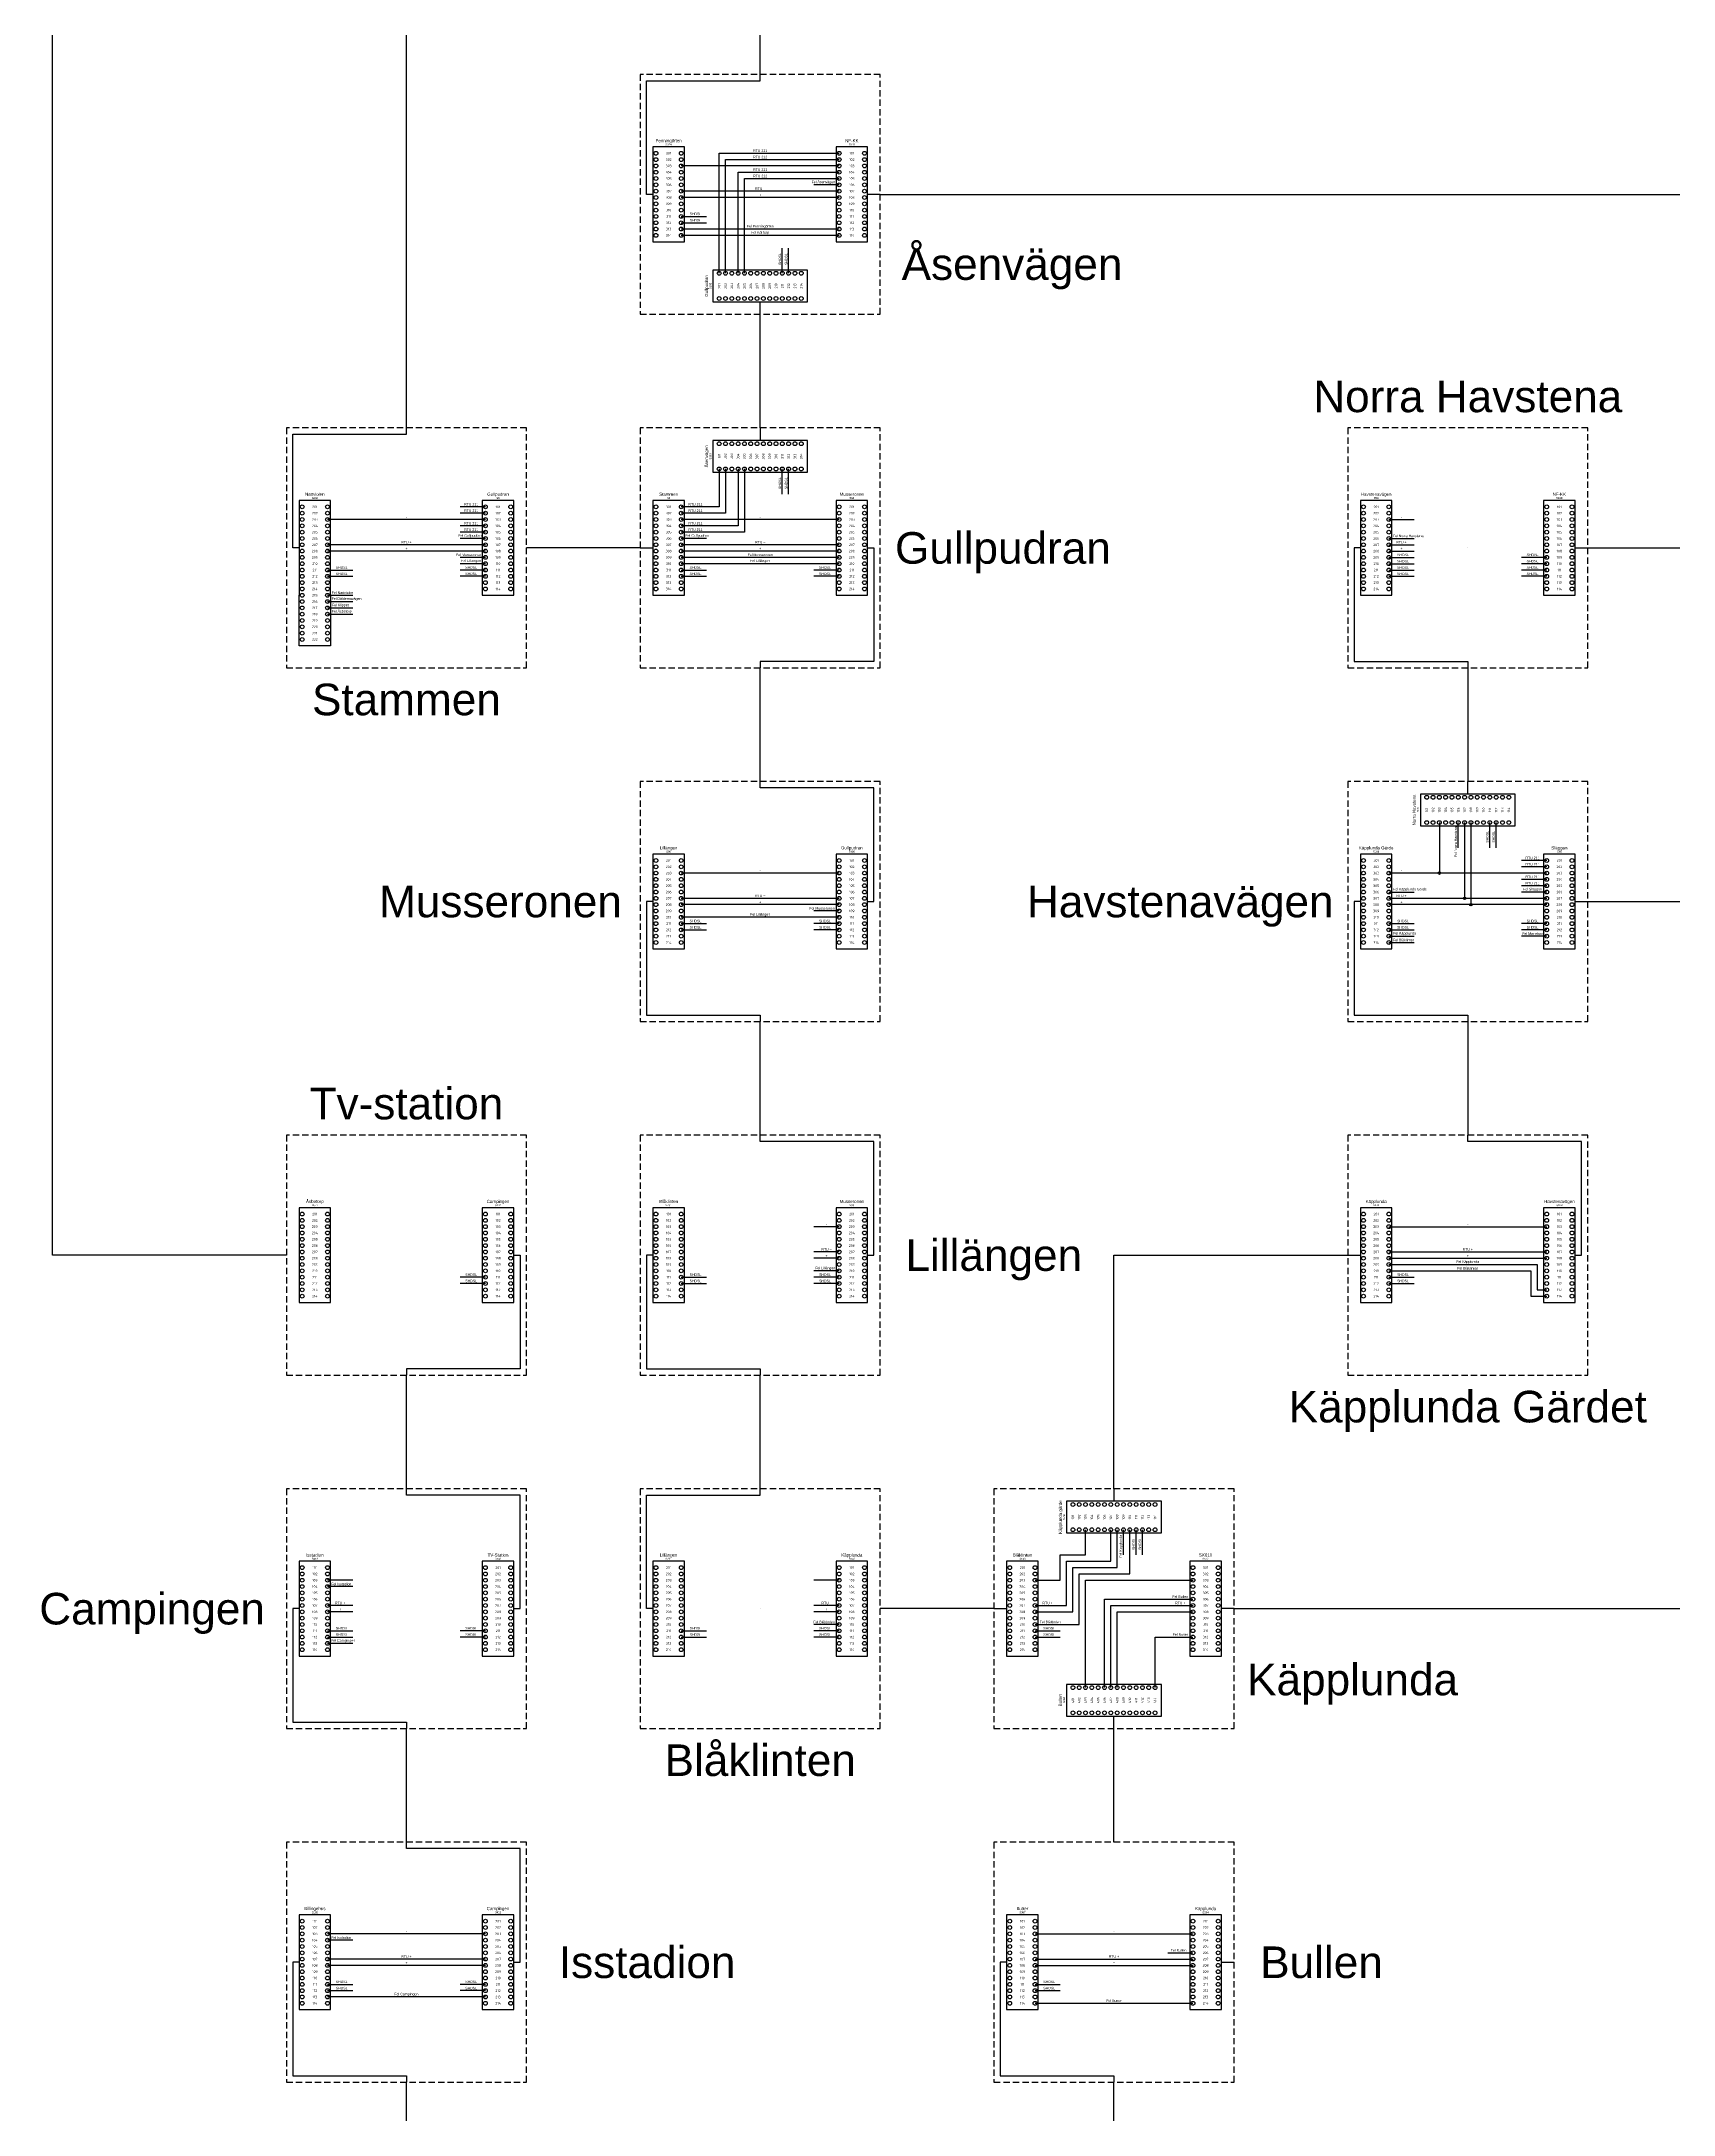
# Model space of a CAD drawing. Header units: millimetres. Extents: x -2095 to -606, y -833 to 1125.
# Drawn here: x -1903.5 to -1645.2, y 177.9 to 506.2 of the extents above; entities that cross this region are included whole.
import ezdxf
from ezdxf.enums import TextEntityAlignment as Align

# ---------------------------------------------------------------- set-up
doc = ezdxf.new("R2010")
doc.units = ezdxf.units.MM
doc.header["$MEASUREMENT"] = 0
doc.linetypes.add('DASHEDX2', pattern=[1.5, 1, -0.5])
for name, color, linetype in [('FEL', 1, 'Continuous'), ('Infotext', 7, 'Continuous'), ('Linje', 7, 'Continuous'), ('MINUS', 7, 'Continuous'), ('Plint', 7, 'Continuous'), ('PLUS', 7, 'Continuous'), ('RTU+', 7, 'Continuous'), ('RTU211', 5, 'Continuous'), ('SENEA', 3, 'Continuous'), ('Station', 7, 'DASHEDX2')]:
    doc.layers.add(name, color=color, linetype=linetype)
doc.styles.add('plintnummer', font='iso.shx')
doc.styles.get("Standard").update_dxf_attribs({"font": 'arial.ttf'})

# ---------------------------------------------------------------- blocks, each defined once
blk = doc.blocks.new('stn4')
blk.add_lwpolyline([(-19, -19), (19, -19), (19, 19), (-19, 19)], close=True)
blk.add_attdef('STATIONSNAMN', text='', height=5).set_placement((0, -24), align=Align.MIDDLE_CENTER)
blk = doc.blocks.new('*U5')
for p, q in [((5, 15), (0, 15)), ((0, 15), (0, 0)), ((5, 0), (5, 15)), ((0, 0), (5, 0))]:
    blk.add_line(p, q)
for centre in [(0.5, 14), (0.5, 13), (4.5, 14), (4.5, 13), (0.5, 12), (0.5, 11), (0.5, 10), (4.5, 12), (4.5, 11), (4.5, 10), (0.5, 9), (0.5, 8), (0.5, 7), (4.5, 9), (4.5, 8), (4.5, 7), (0.5, 6), (0.5, 5), (0.5, 4), (0.5, 3), (4.5, 6), (4.5, 5), (4.5, 4), (4.5, 3), (0.5, 2), (0.5, 1), (4.5, 2), (4.5, 1)]:
    blk.add_circle(centre, 0.3)
at = {"lineweight": 5, "char_height": 0.4, "attachment_point": 5, "style": 'plintnummer'}
for s, insert in [('202', (2.5, 13)), ('201', (2.5, 14)), ('204', (2.5, 11)), ('203', (2.5, 12)), ('205', (2.5, 10)), ('208', (2.5, 7)), ('206', (2.5, 9)), ('207', (2.5, 8)), ('209', (2.5, 6)), ('210', (2.5, 5)), ('211', (2.5, 4)), ('214', (2.5, 1)), ('212', (2.5, 3)), ('213', (2.5, 2))]:
    blk.add_mtext_dynamic_manual_height_columns(s, width=1.4076, gutter_width=1, heights=[0], dxfattribs=dict(at, insert=insert))
for tag, height, p in [('KABELNUMMER', 0.3, (2.5, 15.4)), ('TILL', 0.5, (2.5, 16))]:
    blk.add_attdef(tag, text='', height=height).set_placement(p, align=Align.MIDDLE_CENTER)
blk = doc.blocks.new('*U4')
for p, q in [((5, 15), (0, 15)), ((0, 15), (0, 0)), ((5, 0), (5, 15)), ((0, 0), (5, 0))]:
    blk.add_line(p, q)
for centre in [(0.5, 14), (0.5, 13), (4.5, 14), (4.5, 13), (0.5, 12), (0.5, 11), (0.5, 10), (4.5, 12), (4.5, 11), (4.5, 10), (0.5, 9), (0.5, 8), (0.5, 7), (4.5, 9), (4.5, 8), (4.5, 7), (0.5, 6), (0.5, 5), (0.5, 4), (0.5, 3), (4.5, 6), (4.5, 5), (4.5, 4), (4.5, 3), (0.5, 2), (0.5, 1), (4.5, 2), (4.5, 1)]:
    blk.add_circle(centre, 0.3)
at = {"lineweight": 5, "char_height": 0.4, "attachment_point": 5, "style": 'plintnummer'}
for s, insert in [('102', (2.5, 13)), ('101', (2.5, 14)), ('104', (2.5, 11)), ('103', (2.5, 12)), ('105', (2.5, 10)), ('108', (2.5, 7)), ('106', (2.5, 9)), ('107', (2.5, 8)), ('109', (2.5, 6)), ('110', (2.5, 5)), ('111', (2.5, 4)), ('114', (2.5, 1)), ('112', (2.5, 3)), ('113', (2.5, 2))]:
    blk.add_mtext_dynamic_manual_height_columns(s, width=1.4076, gutter_width=1, heights=[0], dxfattribs=dict(at, insert=insert))
for tag, height, p in [('KABELNUMMER', 0.3, (2.5, 15.4)), ('TILL', 0.5, (2.5, 16))]:
    blk.add_attdef(tag, text='', height=height).set_placement(p, align=Align.MIDDLE_CENTER)
blk = doc.blocks.new('*U8')
for p, q in [((5, 15), (0, 15)), ((0, 15), (0, 0)), ((5, 0), (5, 15)), ((0, 0), (5, 0))]:
    blk.add_line(p, q)
for centre in [(0.5, 14), (0.5, 13), (4.5, 14), (4.5, 13), (0.5, 12), (0.5, 11), (0.5, 10), (4.5, 12), (4.5, 11), (4.5, 10), (0.5, 9), (0.5, 8), (0.5, 7), (4.5, 9), (4.5, 8), (4.5, 7), (0.5, 6), (0.5, 5), (0.5, 4), (0.5, 3), (4.5, 6), (4.5, 5), (4.5, 4), (4.5, 3), (0.5, 2), (0.5, 1), (4.5, 2), (4.5, 1)]:
    blk.add_circle(centre, 0.3)
at = {"lineweight": 5, "char_height": 0.4, "attachment_point": 5, "style": 'plintnummer'}
for s, insert in [('302', (2.5, 13)), ('301', (2.5, 14)), ('304', (2.5, 11)), ('303', (2.5, 12)), ('305', (2.5, 10)), ('308', (2.5, 7)), ('306', (2.5, 9)), ('307', (2.5, 8)), ('309', (2.5, 6)), ('310', (2.5, 5)), ('311', (2.5, 4)), ('314', (2.5, 1)), ('313', (2.5, 2)), ('312', (2.5, 3))]:
    blk.add_mtext_dynamic_manual_height_columns(s, width=1.4076, gutter_width=1, heights=[0], dxfattribs=dict(at, insert=insert))
for tag, height, p in [('KABELNUMMER', 0.3, (2.5, 15.4)), ('TILL', 0.5, (2.5, 16))]:
    blk.add_attdef(tag, text='', height=height).set_placement(p, align=Align.MIDDLE_CENTER)
blk = doc.blocks.new('*U9')
for p, q in [((5, 15), (0, 15)), ((0, 15), (0, 0)), ((5, 0), (5, 15)), ((0, 0), (5, 0))]:
    blk.add_line(p, q)
for centre in [(0.5, 14), (0.5, 13), (4.5, 14), (4.5, 13), (0.5, 12), (0.5, 11), (0.5, 10), (4.5, 12), (4.5, 11), (4.5, 10), (0.5, 9), (0.5, 8), (0.5, 7), (4.5, 9), (4.5, 8), (4.5, 7), (0.5, 6), (0.5, 5), (0.5, 4), (0.5, 3), (4.5, 6), (4.5, 5), (4.5, 4), (4.5, 3), (0.5, 2), (0.5, 1), (4.5, 2), (4.5, 1)]:
    blk.add_circle(centre, 0.3)
at = {"lineweight": 5, "char_height": 0.4, "attachment_point": 5, "style": 'plintnummer'}
for s, insert in [('402', (2.5, 13)), ('401', (2.5, 14)), ('404', (2.5, 11)), ('403', (2.5, 12)), ('405', (2.5, 10)), ('408', (2.5, 7)), ('406', (2.5, 9)), ('407', (2.5, 8)), ('409', (2.5, 6)), ('410', (2.5, 5)), ('411', (2.5, 4)), ('413', (2.5, 2)), ('414', (2.5, 1)), ('412', (2.5, 3))]:
    blk.add_mtext_dynamic_manual_height_columns(s, width=1.4076, gutter_width=1, heights=[0], dxfattribs=dict(at, insert=insert))
for tag, height, p in [('KABELNUMMER', 0.3, (2.5, 15.4)), ('TILL', 0.5, (2.5, 16))]:
    blk.add_attdef(tag, text='', height=height).set_placement(p, align=Align.MIDDLE_CENTER)
blk = doc.blocks.new('bygel')
h = blk.add_hatch(color=256)
h.dxf.hatch_style = 1
h.paths.add_polyline_path([(0.2, 0, 1), (-0.2, 0, 1)])
blk.add_circle((0, 0), 0.2)
blk = doc.blocks.new('*U12')
for p, q in [((5, 15), (0, 15)), ((0, 15), (0, 0)), ((5, 0), (5, 15))]:
    blk.add_line(p, q)
blk.add_lwpolyline([(5, 0), (5, -8), (0, -8), (0, 0)])
for centre in [(0.5, 14), (0.5, 13), (4.5, 14), (4.5, 13), (0.5, 12), (0.5, 11), (0.5, 10), (4.5, 12), (4.5, 11), (4.5, 10), (0.5, 9), (0.5, 8), (0.5, 7), (4.5, 9), (4.5, 8), (4.5, 7), (0.5, 6), (0.5, 5), (0.5, 4), (0.5, 3), (4.5, 6), (4.5, 5), (4.5, 4), (4.5, 3), (0.5, 2), (0.5, 1), (0.5, 0), (4.5, 2), (4.5, 1), (4.5, 0), (0.5, -1), (0.5, -2), (0.5, -3), (4.5, -1), (4.5, -2), (4.5, -3), (0.5, -4), (0.5, -5), (0.5, -6), (4.5, -4), (4.5, -5), (4.5, -6), (0.5, -7), (4.5, -7)]:
    blk.add_circle(centre, 0.3)
at = {"lineweight": 5, "char_height": 0.4, "attachment_point": 5, "style": 'plintnummer'}
for s, insert in [('202', (2.5, 13)), ('201', (2.5, 14)), ('204', (2.5, 11)), ('203', (2.5, 12)), ('205', (2.5, 10)), ('208', (2.5, 7)), ('206', (2.5, 9)), ('207', (2.5, 8)), ('209', (2.5, 6)), ('210', (2.5, 5)), ('211', (2.5, 4)), ('214', (2.5, 1)), ('215', (2.5, 0)), ('212', (2.5, 3)), ('213', (2.5, 2)), ('216', (2.5, -1)), ('218', (2.5, -3)), ('217', (2.5, -2)), ('220', (2.5, -5)), ('219', (2.5, -4)), ('221', (2.5, -6)), ('222', (2.5, -7))]:
    blk.add_mtext_dynamic_manual_height_columns(s, width=1.4076, gutter_width=1, heights=[0], dxfattribs=dict(at, insert=insert))
for tag, height, p in [('KABELNUMMER', 0.3, (2.5, 15.4)), ('TILL', 0.5, (2.5, 16))]:
    blk.add_attdef(tag, text='', height=height).set_placement(p, align=Align.MIDDLE_CENTER)

msp = doc.modelspace()

# ---------------------------------------------------------------- linework, layer by layer
at = {"layer": 'FEL'}
for points in [[(-1777.24, 483.49), (-1781.24, 483.49)], [(-1777.24, 476.49), (-1802.24, 476.49)], [(-1777.24, 475.49), (-1802.24, 475.49)], [(-1833.24, 427.49), (-1837.24, 427.49)], [(-1798.24, 427.49), (-1802.24, 427.49)], [(-1690.24, 427.49), (-1686.24, 427.49)], [(-1833.24, 424.49), (-1837.24, 424.49)], [(-1777.24, 424.49), (-1802.24, 424.49)], [(-1833.24, 423.49), (-1837.24, 423.49)], [(-1777.24, 423.49), (-1802.24, 423.49)], [(-1858.24, 418.49), (-1854.24, 418.49)], [(-1858.24, 417.49), (-1854.24, 417.49)], [(-1858.24, 416.49), (-1854.24, 416.49)], [(-1858.24, 415.49), (-1854.24, 415.49)], [(-1679.24, 378.49), (-1679.24, 382.49)], [(-1690.24, 371.49), (-1686.24, 371.49)], [(-1665.24, 371.49), (-1669.24, 371.49)], [(-1777.24, 368.49), (-1781.24, 368.49)], [(-1777.24, 367.49), (-1802.24, 367.49)], [(-1690.24, 364.49), (-1686.24, 364.49)], [(-1665.24, 364.49), (-1669.24, 364.49)], [(-1690.24, 363.49), (-1686.24, 363.49)], [(-1690.24, 312.49), (-1666.74, 312.49), (-1666.74, 308.49), (-1665.24, 308.49)], [(-1777.24, 311.49), (-1781.24, 311.49)], [(-1690.24, 311.49), (-1667.74, 311.49), (-1667.74, 307.49), (-1665.24, 307.49)], [(-1746.24, 255.49), (-1739.24, 255.49), (-1739.24, 263.49), (-1731.24, 263.49), (-1731.24, 270.49)], [(-1732.24, 266.49), (-1732.24, 270.49)], [(-1854.24, 261.49), (-1858.24, 261.49)], [(-1735.24, 245.49), (-1735.24, 259.49), (-1721.24, 259.49)], [(-1777.24, 255.49), (-1781.24, 255.49)], [(-1727.24, 245.49), (-1727.24, 253.49), (-1721.24, 253.49)], [(-1854.24, 252.49), (-1858.24, 252.49)], [(-1854.24, 205.49), (-1858.24, 205.49)], [(-1725.24, 203.49), (-1721.24, 203.49)], [(-1833.24, 196.49), (-1858.24, 196.49)], [(-1746.24, 195.49), (-1721.24, 195.49)]]:
    msp.add_lwpolyline(points, dxfattribs=at)
at = {"layer": 'Linje'}
for points in [[(-1864.74, 313.99), (-1901.74, 313.99), (-1901.74, 742.99)], [(-1845.74, 444.99), (-1845.74, 518.99)], [(-1789.74, 500.99), (-1789.74, 518.99)], [(-1806.74, 481.99), (-1807.74, 481.99), (-1807.74, 499.99), (-1789.74, 499.99), (-1789.74, 500.99)], [(-1770.74, 481.99), (-1772.74, 481.99)], [(-1770.74, 481.99), (-1565.74, 481.99)], [(-1789.74, 462.99), (-1789.74, 464.99)], [(-1789.74, 444.99), (-1789.74, 462.99)], [(-1862.74, 425.99), (-1863.74, 425.99), (-1863.74, 443.99), (-1845.74, 443.99), (-1845.74, 444.99)], [(-1789.74, 444.99), (-1789.74, 442.99)], [(-1808.74, 425.99), (-1826.74, 425.99)], [(-1808.74, 425.99), (-1806.74, 425.99)], [(-1772.74, 425.99), (-1771.74, 425.99), (-1771.74, 407.99), (-1789.74, 407.99), (-1789.74, 406.99)], [(-1694.74, 425.99), (-1695.74, 425.99), (-1695.74, 407.99), (-1677.74, 407.99), (-1677.74, 406.99)], [(-1660.74, 425.99), (-1658.74, 425.99)], [(-1658.74, 425.99), (-1565.74, 425.99)], [(-1789.74, 388.99), (-1789.74, 406.99)], [(-1677.74, 406.99), (-1677.74, 388.99)], [(-1772.74, 369.99), (-1771.74, 369.99), (-1771.74, 387.99), (-1789.74, 387.99), (-1789.74, 388.99)], [(-1677.74, 386.99), (-1677.74, 388.99)], [(-1806.74, 369.99), (-1807.74, 369.99), (-1807.74, 351.99), (-1789.74, 351.99), (-1789.74, 350.99)], [(-1694.74, 369.99), (-1695.74, 369.99), (-1695.74, 351.99), (-1677.74, 351.99), (-1677.74, 350.99)], [(-1660.74, 369.99), (-1658.74, 369.99)], [(-1658.74, 369.99), (-1565.74, 369.99), (-1565.74, 332.99)], [(-1789.74, 332.99), (-1789.74, 350.99)], [(-1677.74, 350.99), (-1677.74, 332.99)], [(-1772.74, 313.99), (-1771.74, 313.99), (-1771.74, 331.99), (-1789.74, 331.99), (-1789.74, 332.99)], [(-1660.74, 313.99), (-1659.74, 313.99), (-1659.74, 331.99), (-1677.74, 331.99), (-1677.74, 332.99)], [(-1828.74, 313.99), (-1827.74, 313.99), (-1827.74, 295.99), (-1845.74, 295.99), (-1845.74, 294.99)], [(-1806.74, 313.99), (-1807.74, 313.99), (-1807.74, 295.99), (-1789.74, 295.99), (-1789.74, 294.99)], [(-1733.74, 276.99), (-1733.74, 313.99), (-1696.74, 313.99)], [(-1696.74, 313.99), (-1694.74, 313.99)], [(-1845.74, 276.99), (-1845.74, 294.99)], [(-1789.74, 276.99), (-1789.74, 294.99)], [(-1828.74, 257.99), (-1827.74, 257.99), (-1827.74, 275.99), (-1845.74, 275.99), (-1845.74, 276.99)], [(-1806.74, 257.99), (-1807.74, 257.99), (-1807.74, 275.99), (-1789.74, 275.99), (-1789.74, 276.99)], [(-1733.74, 276.99), (-1733.74, 274.99)], [(-1862.74, 257.99), (-1863.74, 257.99), (-1863.74, 239.99), (-1845.74, 239.99), (-1845.74, 238.99)], [(-1752.74, 257.99), (-1770.74, 257.99)], [(-1752.74, 257.99), (-1750.74, 257.99)], [(-1714.74, 257.99), (-1716.74, 257.99)], [(-1714.74, 257.99), (-1621.74, 257.99), (-1584.74, 257.99)], [(-1733.74, 238.99), (-1733.74, 240.99)], [(-1845.74, 220.99), (-1845.74, 238.99)], [(-1733.74, 220.99), (-1733.74, 238.99)], [(-1828.74, 201.99), (-1827.74, 201.99), (-1827.74, 219.99), (-1845.74, 219.99), (-1845.74, 220.99)], [(-1862.74, 201.99), (-1863.74, 201.99), (-1863.74, 183.99), (-1845.74, 183.99), (-1845.74, 182.99)], [(-1750.74, 201.99), (-1751.74, 201.99), (-1751.74, 183.99), (-1733.74, 183.99), (-1733.74, 182.99)], [(-1716.74, 201.99), (-1714.74, 201.99)], [(-1845.74, 164.99), (-1845.74, 182.99)], [(-1733.74, 108.99), (-1733.74, 182.99)]]:
    msp.add_lwpolyline(points, dxfattribs=at)
for points in [[(-1789.74, 481.99), (-1789.74, 481.99)], [(-1677.74, 425.99), (-1677.74, 425.99)], [(-1789.74, 257.99), (-1789.74, 257.99)], [(-1733.74, 257.99), (-1733.74, 257.99)], [(-1733.74, 257.99), (-1733.74, 257.99)], [(-1733.74, 257.99), (-1733.74, 257.99)]]:
    msp.add_lwpolyline(points, close=True, dxfattribs=at)
at = {"layer": 'MINUS'}
for points in [[(-1777.24, 486.49), (-1802.24, 486.49)], [(-1833.24, 430.49), (-1858.24, 430.49)], [(-1777.24, 430.49), (-1802.24, 430.49)], [(-1690.24, 430.49), (-1686.24, 430.49)], [(-1682.24, 382.49), (-1682.24, 374.49)], [(-1777.24, 374.49), (-1802.24, 374.49)], [(-1665.24, 374.49), (-1690.24, 374.49)], [(-1777.24, 318.49), (-1781.24, 318.49)], [(-1690.24, 318.49), (-1665.23, 318.49)], [(-1746.24, 262.49), (-1742.24, 262.49), (-1742.24, 266.49), (-1738.24, 266.49), (-1738.24, 270.49)], [(-1854.24, 262.49), (-1858.24, 262.49)], [(-1777.24, 262.49), (-1781.24, 262.49)], [(-1738.24, 245.49), (-1738.24, 262.49), (-1721.23, 262.49)], [(-1833.24, 206.49), (-1858.24, 206.49)], [(-1746.24, 206.49), (-1721.23, 206.49)]]:
    msp.add_lwpolyline(points, dxfattribs=at)
at = {"layer": 'PLUS'}
for points in [[(-1777.24, 481.49), (-1802.24, 481.49)], [(-1833.24, 425.49), (-1858.24, 425.49)], [(-1777.24, 425.49), (-1802.24, 425.49)], [(-1690.24, 425.49), (-1686.24, 425.49)], [(-1677.24, 382.49), (-1677.24, 369.49)], [(-1777.24, 369.49), (-1802.24, 369.49)], [(-1665.24, 369.49), (-1690.24, 369.49)], [(-1777.24, 313.49), (-1781.24, 313.49)], [(-1690.24, 313.49), (-1665.23, 313.49)], [(-1746.24, 257.49), (-1740.24, 257.49), (-1740.24, 264.49), (-1733.24, 264.49), (-1733.24, 270.49)], [(-1854.24, 257.49), (-1858.24, 257.49)], [(-1777.24, 257.49), (-1781.24, 257.49)], [(-1733.24, 245.49), (-1733.24, 257.49), (-1721.23, 257.49)], [(-1833.24, 201.49), (-1858.24, 201.49)], [(-1746.24, 201.49), (-1721.23, 201.49)]]:
    msp.add_lwpolyline(points, dxfattribs=at)
at = {"layer": 'RTU+'}
for points in [[(-1777.24, 482.49), (-1802.24, 482.49), (-1802.24, 482.49), (-1802.24, 482.49)], [(-1833.24, 426.49), (-1858.24, 426.49), (-1858.24, 426.49), (-1858.24, 426.49)], [(-1777.24, 426.49), (-1802.24, 426.49), (-1802.24, 426.49), (-1802.24, 426.49)], [(-1690.24, 426.49), (-1686.24, 426.49)], [(-1678.24, 382.49), (-1678.24, 370.49)], [(-1777.24, 370.49), (-1802.24, 370.49), (-1802.24, 370.49), (-1802.24, 370.49)], [(-1665.24, 370.49), (-1690.24, 370.49)], [(-1777.24, 314.49), (-1781.24, 314.49)], [(-1690.24, 314.49), (-1665.23, 314.49)], [(-1746.24, 258.49), (-1741.24, 258.49), (-1741.24, 265.49), (-1734.24, 265.49), (-1734.24, 270.49)], [(-1854.24, 258.49), (-1858.24, 258.49), (-1858.24, 258.49), (-1858.24, 258.49)], [(-1777.24, 258.49), (-1781.24, 258.49)], [(-1734.24, 245.49), (-1734.24, 258.49), (-1721.23, 258.49)], [(-1833.24, 202.49), (-1858.24, 202.49), (-1858.24, 202.49), (-1858.24, 202.49)], [(-1746.24, 202.49), (-1721.23, 202.49)]]:
    msp.add_lwpolyline(points, dxfattribs=at)
at = {"layer": 'RTU211'}
for points in [[(-1796.24, 469.49), (-1796.24, 488.49), (-1777.24, 488.49)], [(-1795.24, 469.49), (-1795.24, 487.49), (-1777.24, 487.49)], [(-1793.24, 469.49), (-1793.24, 485.49), (-1777.24, 485.49)], [(-1792.24, 469.49), (-1792.24, 484.49), (-1777.24, 484.49)], [(-1796.24, 438.49), (-1796.24, 432.49), (-1802.24, 432.49)], [(-1795.24, 438.49), (-1795.24, 431.49), (-1802.24, 431.49)], [(-1793.24, 438.49), (-1793.24, 429.49), (-1802.24, 429.49)], [(-1792.24, 438.49), (-1792.24, 428.49), (-1802.24, 428.49)], [(-1833.24, 432.49), (-1837.24, 432.49)], [(-1833.24, 431.49), (-1837.24, 431.49)], [(-1833.24, 429.49), (-1837.24, 429.49)], [(-1833.24, 428.49), (-1837.24, 428.49)], [(-1665.24, 376.49), (-1669.24, 376.49)], [(-1665.24, 375.49), (-1669.24, 375.49)], [(-1665.24, 373.49), (-1669.24, 373.49)], [(-1665.24, 372.49), (-1669.24, 372.49)]]:
    msp.add_lwpolyline(points, dxfattribs=at)
at = {"layer": 'SENEA'}
for points in [[(-1802.24, 478.49), (-1798.24, 478.49)], [(-1802.24, 477.49), (-1798.24, 477.49)], [(-1786.24, 469.49), (-1786.24, 473.49)], [(-1785.24, 469.49), (-1785.24, 473.49)], [(-1786.24, 434.49), (-1786.24, 438.49)], [(-1785.24, 434.49), (-1785.24, 438.49)], [(-1690.24, 424.49), (-1686.24, 424.49)], [(-1665.24, 424.49), (-1669.24, 424.49)], [(-1858.24, 422.49), (-1854.24, 422.49)], [(-1858.24, 421.49), (-1854.24, 421.49)], [(-1833.24, 422.49), (-1837.24, 422.49)], [(-1833.24, 421.49), (-1837.24, 421.49)], [(-1802.24, 422.49), (-1798.24, 422.49)], [(-1802.24, 421.49), (-1798.24, 421.49)], [(-1777.24, 422.49), (-1781.24, 422.49)], [(-1777.24, 421.49), (-1781.24, 421.49)], [(-1690.24, 423.49), (-1686.24, 423.49)], [(-1690.24, 422.49), (-1686.24, 422.49)], [(-1690.24, 421.49), (-1686.24, 421.49)], [(-1665.24, 423.49), (-1669.24, 423.49)], [(-1665.24, 422.49), (-1669.24, 422.49)], [(-1665.24, 421.49), (-1669.24, 421.49)], [(-1674.24, 378.49), (-1674.24, 382.49)], [(-1673.24, 378.49), (-1673.24, 382.49)], [(-1802.24, 366.49), (-1798.24, 366.49)], [(-1802.24, 365.49), (-1798.24, 365.49)], [(-1777.24, 366.49), (-1781.24, 366.49)], [(-1777.24, 365.49), (-1781.24, 365.49)], [(-1690.24, 366.49), (-1686.24, 366.49)], [(-1690.24, 365.49), (-1686.24, 365.49)], [(-1665.24, 366.49), (-1669.24, 366.49)], [(-1665.24, 365.49), (-1669.24, 365.49)], [(-1833.24, 310.49), (-1837.24, 310.49)], [(-1833.24, 309.49), (-1837.24, 309.49)], [(-1802.24, 310.49), (-1798.24, 310.49)], [(-1802.24, 309.49), (-1798.24, 309.49)], [(-1777.24, 310.49), (-1781.24, 310.49)], [(-1777.24, 309.49), (-1781.24, 309.49)], [(-1690.24, 310.49), (-1686.24, 310.49)], [(-1690.24, 309.49), (-1686.24, 309.49)], [(-1730.24, 266.49), (-1730.24, 270.49)], [(-1729.24, 266.49), (-1729.24, 270.49)], [(-1858.24, 254.49), (-1854.24, 254.49)], [(-1858.24, 253.49), (-1854.24, 253.49)], [(-1833.24, 254.49), (-1837.24, 254.49)], [(-1833.24, 253.49), (-1837.24, 253.49)], [(-1802.24, 254.49), (-1798.24, 254.49)], [(-1802.24, 253.49), (-1798.24, 253.49)], [(-1777.24, 254.49), (-1781.24, 254.49)], [(-1777.24, 253.49), (-1781.24, 253.49)], [(-1746.24, 254.49), (-1742.24, 254.49)], [(-1746.24, 253.49), (-1742.24, 253.49)], [(-1858.24, 198.49), (-1854.24, 198.49)], [(-1858.24, 197.49), (-1854.24, 197.49)], [(-1833.24, 198.49), (-1837.24, 198.49)], [(-1833.24, 197.49), (-1837.24, 197.49)], [(-1746.24, 198.49), (-1742.24, 198.49)], [(-1746.24, 197.49), (-1742.24, 197.49)]]:
    msp.add_lwpolyline(points, dxfattribs=at)

# ---------------------------------------------------------------- block references
at = {"layer": 'MINUS'}
msp.add_blockref('bygel', (-1682.24, 374.49), dxfattribs=at)
at = {"layer": 'Plint'}
for name, p, values in [('*U8', (-1806.74, 474.49), {'TILL': 'Penningörten', 'KABELNUMMER': 'S324'}), ('*U4', (-1777.74, 474.49), {'TILL': 'NF-KK', 'KABELNUMMER': 'S193'}), ('*U12', (-1862.74, 418.49), {'TILL': 'Nattviolen', 'KABELNUMMER': 'S332'}), ('*U4', (-1833.74, 418.49), {'TILL': 'Gullpudran', 'KABELNUMMER': 'S6'}), ('*U8', (-1806.74, 418.49), {'TILL': 'Stammen', 'KABELNUMMER': 'S6'}), ('*U5', (-1777.74, 418.49), {'TILL': 'Musseronen', 'KABELNUMMER': 'S98'}), ('*U5', (-1694.74, 418.49), {'TILL': 'Havstenavägen', 'KABELNUMMER': 'S58'}), ('*U4', (-1665.74, 418.49), {'TILL': 'NF-KK', 'KABELNUMMER': 'S89B'}), ('*U5', (-1806.74, 362.49), {'TILL': 'Lillängen', 'KABELNUMMER': 'S98'}), ('*U4', (-1777.74, 362.49), {'TILL': 'Gullpudran', 'KABELNUMMER': 'S409'}), ('*U8', (-1694.74, 362.49), {'TILL': 'Käpplunda Gärde', 'KABELNUMMER': 'S168'}), ('*U5', (-1665.74, 362.49), {'TILL': 'Släggan', 'KABELNUMMER': 'S46'}), ('*U5', (-1862.74, 306.49), {'TILL': 'Åsbotorp', 'KABELNUMMER': 'S577'}), ('*U4', (-1833.74, 306.49), {'TILL': 'Campingen', 'KABELNUMMER': 'S142'}), ('*U4', (-1806.74, 306.49), {'TILL': 'Blåklinten', 'KABELNUMMER': 'S261'}), ('*U5', (-1777.74, 306.49), {'TILL': 'Musseronen', 'KABELNUMMER': 'S98'}), ('*U5', (-1694.74, 306.49), {'TILL': 'Käpplunda', 'KABELNUMMER': 'S434'}), ('*U4', (-1665.74, 306.49), {'TILL': 'Havstenavägen', 'KABELNUMMER': 'S168'}), ('*U4', (-1862.74, 250.49), {'TILL': 'Isstadion', 'KABELNUMMER': 'S413'}), ('*U5', (-1833.74, 250.49), {'TILL': 'TV-Station', 'KABELNUMMER': 'S142'}), ('*U5', (-1806.74, 250.49), {'TILL': 'Lillängen', 'KABELNUMMER': 'S261'}), ('*U4', (-1777.74, 250.49), {'TILL': 'Käpplunda', 'KABELNUMMER': 'S146'}), ('*U5', (-1750.74, 250.49), {'TILL': 'Blåklinten', 'KABELNUMMER': 'S146'}), ('*U8', (-1721.74, 250.49), {'TILL': 'SK010', 'KABELNUMMER': 'S572'}), ('*U4', (-1862.74, 194.49), {'TILL': 'Billingehus', 'KABELNUMMER': 'S158'}), ('*U5', (-1833.74, 194.49), {'TILL': 'Campingen', 'KABELNUMMER': 'S413'}), ('*U4', (-1750.74, 194.49), {'TILL': 'Butter', 'KABELNUMMER': 'S367'}), ('*U5', (-1721.74, 194.49), {'TILL': 'Käpplunda', 'KABELNUMMER': 'S294'})]:
    msp.add_blockref(name, p, dxfattribs=at).add_auto_attribs(values)
at = {"layer": 'Plint', "rotation": 90.00000000000001}
for name, p, values in [('*U5', (-1782.24, 464.99), {'TILL': 'Gullpudran', 'KABELNUMMER': 'S193'}), ('*U8', (-1782.24, 437.99), {'TILL': 'Åsenvägen', 'KABELNUMMER': 'S193'}), ('*U4', (-1670.24, 381.99), {'TILL': 'Norra Havstena', 'KABELNUMMER': 'S58'}), ('*U4', (-1726.24, 269.99), {'TILL': 'Käpplunda gärde', 'KABELNUMMER': 'S168'}), ('*U9', (-1726.24, 240.99), {'TILL': 'Bullen', 'KABELNUMMER': 'S294'})]:
    msp.add_blockref(name, p, dxfattribs=at).add_auto_attribs(values)
at = {"layer": 'PLUS'}
msp.add_blockref('bygel', (-1677.24, 369.49), dxfattribs=at)
at = {"layer": 'RTU+'}
msp.add_blockref('bygel', (-1678.24, 370.49), dxfattribs=at)
at = {"layer": 'Station'}
ref = msp.add_blockref('stn4', (-1789.74, 481.99), dxfattribs=at)
ref.add_attrib('STATIONSNAMN', 'Åsenvägen', dxfattribs={"layer": '0', "height": 5}).set_placement((-1749.88, 470.94), align=Align.MIDDLE_CENTER)
ref = msp.add_blockref('stn4', (-1677.74, 425.99), dxfattribs=at)
ref.add_attrib('STATIONSNAMN', 'Norra Havstena', dxfattribs={"layer": '0', "height": 5}).set_placement((-1677.74, 449.99), align=Align.MIDDLE_CENTER)
for p, values in [((-1845.74, 425.99), {'STATIONSNAMN': 'Stammen'}), ((-1677.74, 313.99), {'STATIONSNAMN': 'Käpplunda Gärdet'}), ((-1789.74, 257.99), {'STATIONSNAMN': 'Blåklinten'})]:
    msp.add_blockref('stn4', p, dxfattribs=at).add_auto_attribs(values)
ref = msp.add_blockref('stn4', (-1789.74, 425.99), dxfattribs=at)
ref.add_attrib('STATIONSNAMN', 'Gullpudran', dxfattribs={"layer": '0', "height": 5}).set_placement((-1751.32, 425.99), align=Align.MIDDLE_CENTER)
ref = msp.add_blockref('stn4', (-1789.74, 369.99), dxfattribs=at)
ref.add_attrib('STATIONSNAMN', 'Musseronen', dxfattribs={"layer": '0', "height": 5}).set_placement((-1830.85, 369.99), align=Align.MIDDLE_CENTER)
ref = msp.add_blockref('stn4', (-1677.74, 369.99), dxfattribs=at)
ref.add_attrib('STATIONSNAMN', 'Havstenavägen', dxfattribs={"layer": '0', "height": 5}).set_placement((-1723.25, 369.99), align=Align.MIDDLE_CENTER)
ref = msp.add_blockref('stn4', (-1845.74, 313.99), dxfattribs=at)
ref.add_attrib('STATIONSNAMN', 'Tv-station', dxfattribs={"layer": '0', "height": 5}).set_placement((-1845.74, 337.99), align=Align.MIDDLE_CENTER)
ref = msp.add_blockref('stn4', (-1789.74, 313.99), dxfattribs=at)
ref.add_attrib('STATIONSNAMN', 'Lillängen', dxfattribs={"layer": '0', "height": 5}).set_placement((-1752.77, 313.99), align=Align.MIDDLE_CENTER)
ref = msp.add_blockref('stn4', (-1845.74, 257.99), dxfattribs=at)
ref.add_attrib('STATIONSNAMN', 'Campingen', dxfattribs={"layer": '0', "height": 5}).set_placement((-1886, 257.99), align=Align.MIDDLE_CENTER)
ref = msp.add_blockref('stn4', (-1733.74, 257.99), dxfattribs=at)
ref.add_attrib('STATIONSNAMN', 'Käpplunda', dxfattribs={"layer": '0', "height": 5}).set_placement((-1695.97, 246.77), align=Align.MIDDLE_CENTER)
ref = msp.add_blockref('stn4', (-1845.74, 201.99), dxfattribs=at)
ref.add_attrib('STATIONSNAMN', 'Isstadion', dxfattribs={"layer": '0', "height": 5}).set_placement((-1807.64, 201.99), align=Align.MIDDLE_CENTER)
ref = msp.add_blockref('stn4', (-1733.74, 201.99), dxfattribs=at)
ref.add_attrib('STATIONSNAMN', 'Bullen', dxfattribs={"layer": '0', "height": 5}).set_placement((-1700.89, 201.99), align=Align.MIDDLE_CENTER)

# ---------------------------------------------------------------- texts
at = {"layer": 'Infotext', "char_height": 0.4, "attachment_point": 5}
for s, width, insert in [('RTU 211', 3.887, (-1789.74, 488.89)), ('RTU 212', 3.887, (-1789.74, 487.89)), ('RTU 211', 3.887, (-1789.74, 485.89)), ('-', 3.887, (-1789.74, 486.89)), ('RTU 212', 3.887, (-1789.74, 484.89)), ('RTU +', 3.887, (-1789.74, 482.89)), ('Fel Åsenvägen', 5.1495, (-1779.74, 483.89)), ('+', 3.887, (-1789.74, 481.89)), ('SHDSL', 3.887, (-1799.99, 478.89)), ('SHDSL', 3.887, (-1799.99, 477.89)), ('Fel Penningörten', 5.1495, (-1789.74, 476.89)), ('Fel Källtorp', 5.1495, (-1789.74, 475.89)), ('-', 3.887, (-1845.74, 430.89)), ('RTU 211', 3.887, (-1835.49, 432.89)), ('RTU 211', 3.887, (-1835.49, 431.89)), ('RTU 211', 3.887, (-1799.99, 432.89)), ('RTU 211', 3.887, (-1799.99, 431.89)), ('-', 3.887, (-1789.74, 430.89)), ('-', 3.887, (-1688.24, 430.89)), ('RTU +', 3.887, (-1845.74, 426.89)), ('Fel Gullpudran', 5.1495, (-1835.68, 427.89)), ('RTU 211', 3.887, (-1835.49, 429.89)), ('RTU 211', 3.887, (-1835.49, 428.89)), ('Fel Gullpudran', 5.1495, (-1799.74, 427.89)), ('RTU 211', 3.887, (-1799.99, 429.89)), ('RTU 211', 3.887, (-1799.99, 428.89)), ('RTU +', 3.887, (-1789.74, 426.89)), ('Fel Norra Havstena', 6.0495, (-1687.17, 427.89)), ('RTU +', 3.887, (-1688.24, 426.89)), ('+', 3.887, (-1845.74, 425.89)), ('Fel Musseronen', 5.1495, (-1835.89, 424.89)), ('Fel Lillängen', 5.1495, (-1835.49, 423.89)), ('Fel Musseronen', 5.1495, (-1789.74, 424.89)), ('Fel Lillängen', 5.1495, (-1789.74, 423.89)), ('+', 3.887, (-1789.74, 425.89)), ('SHDSL', 3.887, (-1687.99, 424.89)), ('SHDSL', 3.887, (-1687.99, 423.89)), ('+', 3.887, (-1688.24, 425.89)), ('SHDSL', 3.887, (-1667.49, 424.89)), ('SHDSL', 3.887, (-1667.49, 423.89)), ('SHDSL', 3.887, (-1855.99, 422.89)), ('SHDSL', 3.887, (-1855.99, 421.89)), ('SHDSL', 3.887, (-1835.49, 422.89)), ('SHDSL', 3.887, (-1835.49, 421.89)), ('SHDSL', 3.887, (-1799.99, 422.89)), ('SHDSL', 3.887, (-1799.99, 421.89)), ('SHDSL', 3.887, (-1779.49, 422.89)), ('SHDSL', 3.887, (-1779.49, 421.89)), ('SHDSL', 3.887, (-1687.99, 422.89)), ('SHDSL', 3.887, (-1687.99, 421.89)), ('SHDSL', 3.887, (-1667.49, 422.89)), ('SHDSL', 3.887, (-1667.49, 421.89)), ('Fel Däldernavägen', 6.8958, (-1855.22, 417.89)), ('Fel Nattviolen', 3.887, (-1855.85, 418.89)), ('Fel Klippet', 3.887, (-1856.21, 416.89)), ('Fel Åsbotorp', 3.887, (-1855.98, 415.89)), ('-', 3.887, (-1789.74, 374.89)), ('-', 3.887, (-1688.24, 374.89)), ('RTU 211', 3.887, (-1667.49, 376.89)), ('RTU 211', 3.887, (-1667.49, 375.89)), ('RTU +', 3.887, (-1789.74, 370.89)), ('Fel Käpplunda Gärde', 7.3796, (-1686.89, 371.89)), ('RTU +', 3.887, (-1688.24, 370.89)), ('Fel Släggan', 3.887, (-1667.49, 371.89)), ('RTU 211', 3.887, (-1667.49, 373.89)), ('RTU 211', 3.887, (-1667.49, 372.89)), ('Fel Lillängen', 5.1495, (-1789.74, 367.89)), ('+', 3.887, (-1789.74, 369.89)), ('Fel Musseronen', 5.1495, (-1779.94, 368.89)), ('+', 3.887, (-1688.24, 369.89)), ('SHDSL', 3.887, (-1799.99, 366.89)), ('SHDSL', 3.887, (-1799.99, 365.89)), ('SHDSL', 3.887, (-1779.49, 366.89)), ('SHDSL', 3.887, (-1779.49, 365.89)), ('Fel Käpplunda', 3.887, (-1687.74, 364.89)), ('SHDSL', 3.887, (-1687.99, 366.89)), ('SHDSL', 3.887, (-1687.99, 365.89)), ('Fel Mariehov', 3.887, (-1667.49, 364.89)), ('SHDSL', 3.887, (-1667.49, 366.89)), ('SHDSL', 3.887, (-1667.49, 365.89)), ('Fel Blåklinten', 3.887, (-1687.88, 363.89)), ('-', 3.887, (-1779.24, 318.89)), ('-', 3.887, (-1677.74, 318.89)), ('Fel Lillängen', 5.1495, (-1779.44, 311.89)), ('RTU +', 3.887, (-1779.24, 314.89)), ('+', 3.887, (-1779.24, 313.89)), ('Fel Käpplunda', 6.0495, (-1677.74, 312.89)), ('Fel Blåklinten', 6.0495, (-1677.74, 311.89)), ('RTU +', 3.887, (-1677.74, 314.89)), ('+', 3.887, (-1677.74, 313.89)), ('SHDSL', 3.887, (-1835.49, 310.89)), ('SHDSL', 3.887, (-1835.49, 309.89)), ('SHDSL', 3.887, (-1799.99, 310.89)), ('SHDSL', 3.887, (-1799.99, 309.89)), ('SHDSL', 3.887, (-1779.49, 310.89)), ('SHDSL', 3.887, (-1779.49, 309.89)), ('SHDSL', 3.887, (-1687.99, 310.89)), ('SHDSL', 3.887, (-1687.99, 309.89)), ('-', 3.887, (-1856.24, 262.89)), ('-', 3.887, (-1779.24, 262.89)), ('-', 3.887, (-1744.24, 262.89)), ('-', 3.887, (-1723.24, 262.89)), ('Fel Isstadion', 5.8025, (-1856.04, 261.89)), ('Fel Bullen', 3.887, (-1723.24, 259.89)), ('RTU +', 3.887, (-1856.24, 258.89)), ('+', 3.887, (-1856.24, 257.89)), ('Fel Blåklinten', 5.1495, (-1779.64, 255.89)), ('RTU +', 3.887, (-1779.24, 258.89)), ('+', 3.887, (-1779.24, 257.89)), ('Fel Blåklinten', 3.887, (-1743.82, 255.89)), ('RTU +', 3.887, (-1744.24, 258.89)), ('+', 3.887, (-1744.24, 257.89)), ('RTU +', 3.887, (-1723.24, 258.89)), ('+', 3.887, (-1723.24, 257.89)), ('Fel Campingen', 5.1495, (-1855.74, 252.89)), ('SHDSL', 3.887, (-1855.99, 254.89)), ('SHDSL', 3.887, (-1855.99, 253.89)), ('SHDSL', 3.887, (-1835.49, 254.89)), ('SHDSL', 3.887, (-1835.49, 253.89)), ('SHDSL', 3.887, (-1799.99, 254.89)), ('SHDSL', 3.887, (-1799.99, 253.89)), ('SHDSL', 3.887, (-1779.49, 254.89)), ('SHDSL', 3.887, (-1779.49, 253.89)), ('SHDSL', 3.887, (-1743.99, 254.89)), ('SHDSL', 3.887, (-1743.99, 253.89)), ('Fel Butter', 3.887, (-1723.24, 253.89)), ('-', 3.887, (-1845.74, 206.89)), ('-', 3.887, (-1733.74, 206.89)), ('Fel Isstadion', 5.8025, (-1856.04, 205.89)), ('Fel Bullen', 6.0495, (-1723.52, 203.89)), ('RTU +', 3.887, (-1845.74, 202.89)), ('+', 3.887, (-1845.74, 201.89)), ('RTU +', 3.887, (-1733.74, 202.89)), ('+', 3.887, (-1733.74, 201.89)), ('SHDSL', 3.887, (-1855.99, 198.89)), ('SHDSL', 3.887, (-1855.99, 197.89)), ('Fel Campingen', 5.1495, (-1845.74, 196.89)), ('SHDSL', 3.887, (-1835.49, 198.89)), ('SHDSL', 3.887, (-1835.49, 197.89)), ('SHDSL', 3.887, (-1743.99, 198.89)), ('SHDSL', 3.887, (-1743.99, 197.89)), ('Fel Butter', 6.0495, (-1733.74, 195.89))]:
    msp.add_mtext_dynamic_manual_height_columns(s, width=width, gutter_width=1, heights=[0], dxfattribs=dict(at, insert=insert))
at = {"layer": 'Infotext', "char_height": 0.4, "attachment_point": 5, "rotation": 90}
for s, width, insert in [('SHDSL', 3.887, (-1786.64, 471.74)), ('SHDSL', 3.887, (-1785.64, 471.74)), ('SHDSL', 3.887, (-1786.64, 436.24)), ('SHDSL', 3.887, (-1785.64, 436.24)), ('Fel Norra Havstena', 5.9016, (-1679.64, 379.46)), ('SHDSL', 3.887, (-1674.64, 380.24)), ('SHDSL', 3.887, (-1673.64, 380.24)), ('Fel Käpplunda', 3.887, (-1732.64, 267.89)), ('SHDSL', 3.887, (-1730.64, 268.24)), ('SHDSL', 3.887, (-1729.64, 268.24))]:
    msp.add_mtext_dynamic_manual_height_columns(s, width=width, gutter_width=1, heights=[0], dxfattribs=dict(at, insert=insert))

doc.saveas('drawing.dxf')
